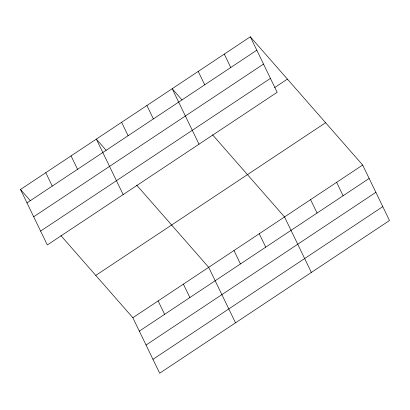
<?xml version="1.0" encoding="UTF-8"?>
<svg xmlns="http://www.w3.org/2000/svg" width="410" height="410" viewBox="0 0 410 410"><rect width="100%" height="100%" fill="white"/><g stroke="black" fill="none" stroke-linecap="round" stroke-linejoin="round"><path stroke-width="0.61" d="M250.325 36.792L277.15 92.281L47.324 244.97L20.5 189.482L250.325 36.792L362.676 165.03L389.5 220.518L159.674 373.208L132.85 317.719L60.864 235.55M26.983 202.894L256.809 50.204M33.697 216.777L263.522 64.088M40.61 231.086L270.436 78.392M274.644 87.586L287.4 79.109M95.776 275.402L325.601 122.713M132.85 317.719L362.676 165.03M139.333 331.131L369.159 178.442M146.047 345.02L375.873 192.326M152.961 359.324L382.786 206.635M182.071 99.994L172.185 88.709L199.009 144.192M212.544 134.777L284.535 216.946L311.359 272.435M106.231 150.378L96.34 139.092L123.164 194.581M136.704 185.166L208.695 267.335L235.519 322.819M20.5 189.482L30.386 200.767M336.63 182.337L343.114 195.749M310.585 199.639L317.068 213.051M224.28 54.099L230.763 67.506M198.23 71.401L204.713 84.814M259.253 233.741L265.741 247.153M233.977 250.536L240.46 263.948M146.903 105.503L153.386 118.915M121.621 122.298L128.105 135.71M183.413 284.13L189.897 297.542M158.132 300.925L164.615 314.337M71.063 155.892L77.546 169.304M45.782 172.687L52.265 186.099"/></g></svg>
